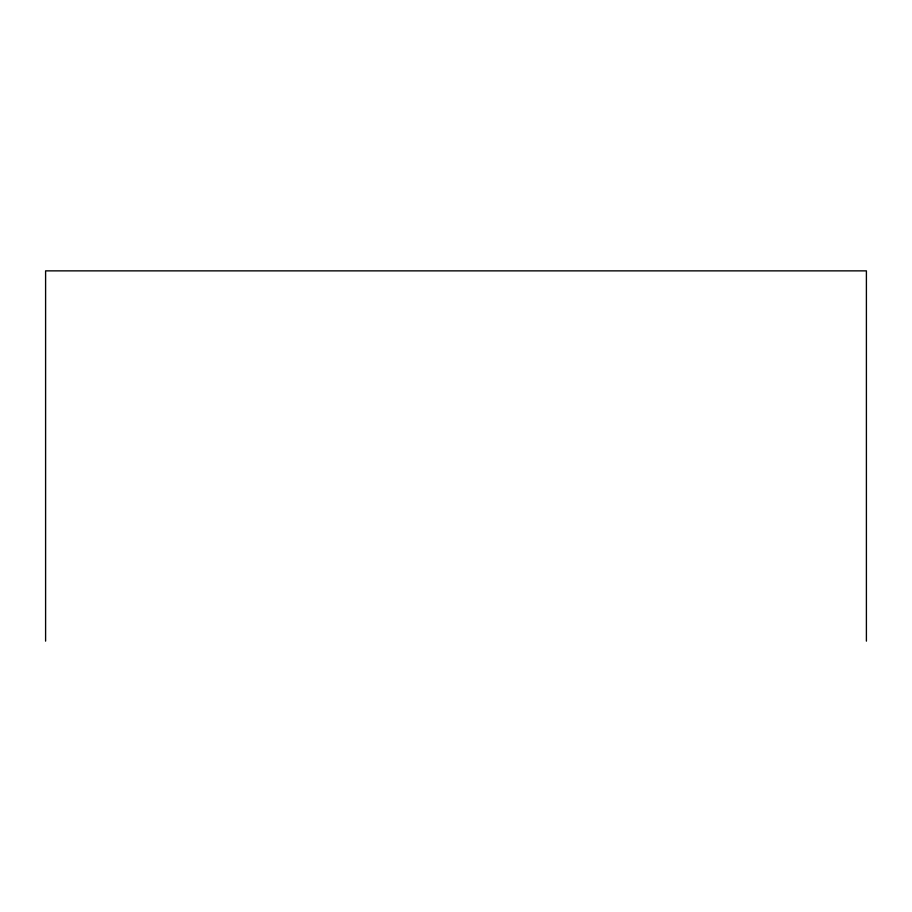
<?xml version="1.0" encoding="UTF-8"?>
<svg xmlns="http://www.w3.org/2000/svg" width="912" height="912" viewBox="0 0 912 912"><rect width="100%" height="100%" fill="white"/><g stroke="black" fill="none" stroke-linecap="round" stroke-linejoin="round"><path stroke-width="1.37" d="M866.4 641.136L866.4 270.864L45.6 270.864L45.6 641.136"/></g></svg>
